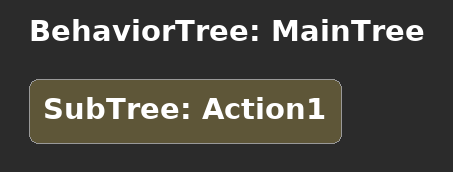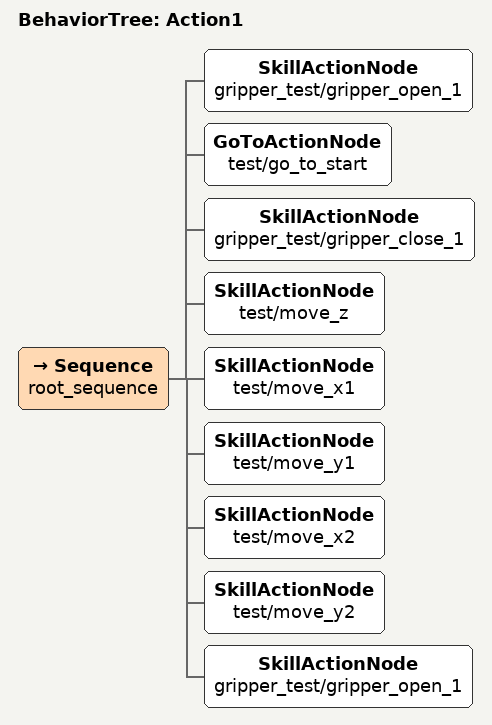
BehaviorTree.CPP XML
<?xml version="1.0"?>
<root main_tree_to_execute = "MainTree" >
  <BehaviorTree ID="MainTree">
    <SubTree ID="Action1" />
  </BehaviorTree>

  <BehaviorTree ID="Action1">
     <Sequence name="root_sequence">
         <SkillActionNode name="gripper_test/gripper_open_1"/>
         <GoToActionNode  name="test/go_to_start"/>
         <SkillActionNode name="gripper_test/gripper_close_1"/>
         <SkillActionNode name="test/move_z"/>
         <SkillActionNode name="test/move_x1"/>
         <SkillActionNode name="test/move_y1"/>
         <SkillActionNode name="test/move_x2"/>
         <SkillActionNode name="test/move_y2"/>
         <SkillActionNode name="gripper_test/gripper_open_1"/>
     </Sequence>
  </BehaviorTree>

</root>
